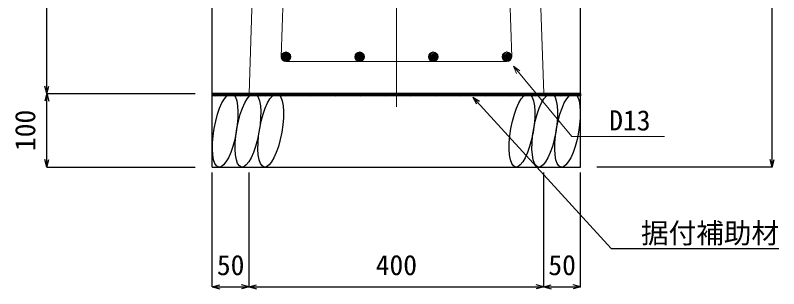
# Model space of a CAD drawing. Units: millimetres, scale not verified. Extents: x -9755 to 16726, y -7413 to 4835.
# Drawn here: x -6582 to -5545, y -225 to 146 of the extents above; entities that cross this region are included whole.
import ezdxf
from ezdxf.enums import TextEntityAlignment as Align

# ---------------------------------------------------------------- set-up
doc = ezdxf.new("R2010")
doc.units = ezdxf.units.MM
doc.header["$LTSCALE"] = 15
doc.linetypes.add('CHAIN2', pattern=[12, 9, -1, 1, -1])
doc.layers.add('0-1_ブロック', color=2, linetype='Continuous', lineweight=18)
doc.layers.add('0-A', color=7, linetype='Continuous', lineweight=18)
for name, color, linetype in [('0-3_鉄筋', 7, 'Continuous'), ('0-5_ｼﾞｮｲﾝﾄ詳細図', 7, 'Continuous'), ('0-6_寸法', 4, 'Continuous'), ('0-B', 4, 'Continuous')]:
    doc.layers.add(name, color=color, linetype=linetype)
doc.styles.add('ＭＳ ゴシック', font='')
doc.styles.get('ＭＳ ゴシック').set_extended_font_data('MS Gothic')

msp = doc.modelspace()

# ---------------------------------------------------------------- linework, layer by layer
at = {"layer": '0-1_ブロック', "color": 7, "linetype": 'CHAIN2'}
msp.add_line((-6064.2, 517.02), (-6064.2, 9.91), dxfattribs=at)
at = {"layer": '0-1_ブロック', "color": 3}
for p, q in [((-6254.2, 339.91), (-6264.2, 39.91)), ((-5874.2, 339.91), (-5864.2, 39.91)), ((-6264.2, 39.91), (-5864.2, 39.91))]:
    msp.add_line(p, q, dxfattribs=at)
at = {"layer": '0-1_ブロック'}
for p, q in [((-6212.37, 339.91), (-6220.7, 89.91)), ((-5916.03, 339.91), (-5907.7, 89.91)), ((-6214.2, 83.41), (-5914.2, 83.41))]:
    msp.add_line(p, q, dxfattribs=at)
at = {"layer": '0-1_ブロック', "color": 7}
for p, q in [((-6219.5, 93.67), (-6210.44, 84.61)), ((-6218.5, 94.78), (-6209.32, 85.61)), ((-6217.24, 95.65), (-6208.45, 86.87)), ((-6215.7, 96.23), (-6207.87, 88.41)), ((-6213.74, 96.39), (-6207.72, 90.37)), ((-6119.5, 93.67), (-6110.44, 84.61)), ((-6118.5, 94.78), (-6109.32, 85.61)), ((-6117.24, 95.65), (-6108.45, 86.87)), ((-6115.7, 96.23), (-6107.87, 88.41)), ((-6113.74, 96.39), (-6107.72, 90.37)), ((-6014.66, 96.39), (-6020.68, 90.37)), ((-6012.7, 96.23), (-6020.52, 88.41)), ((-6011.16, 95.65), (-6019.94, 86.87)), ((-6009.9, 94.78), (-6019.08, 85.61)), ((-6008.9, 93.67), (-6017.96, 84.61)), ((-5914.66, 96.39), (-5920.68, 90.37)), ((-5912.7, 96.23), (-5920.52, 88.41)), ((-5911.16, 95.65), (-5919.94, 86.87)), ((-5909.9, 94.78), (-5919.08, 85.61)), ((-5908.9, 93.67), (-5917.96, 84.61)), ((-6220.66, 90.59), (-6213.52, 83.44)), ((-6220.5, 88.3), (-6215.8, 83.61)), ((-6220.25, 92.29), (-6211.81, 83.86)), ((-6120.66, 90.59), (-6113.52, 83.44)), ((-6120.5, 88.3), (-6115.8, 83.61)), ((-6120.25, 92.29), (-6111.81, 83.86)), ((-6008.15, 92.29), (-6016.59, 83.86)), ((-6007.74, 90.59), (-6014.88, 83.44)), ((-6007.9, 88.3), (-6012.6, 83.61)), ((-5908.15, 92.29), (-5916.58, 83.86)), ((-5907.73, 90.59), (-5914.88, 83.44)), ((-5907.9, 88.3), (-5912.59, 83.61))]:
    msp.add_line(p, q, dxfattribs=at)
at = {"layer": '0-1_ブロック'}
for centre in [(-6214.2, 89.91), (-6114.2, 89.91), (-6014.2, 89.91), (-5914.2, 89.91)]:
    msp.add_circle(centre, 6.5, dxfattribs=at)
at = {"layer": '0-3_鉄筋'}
for p, q in [((-6314.2, 39.91), (-6314.2, 439.91)), ((-5814.2, 39.91), (-5814.2, 439.91))]:
    msp.add_line(p, q, dxfattribs=at)
at = {"layer": '0-5_ｼﾞｮｲﾝﾄ詳細図'}
for p, q in [((-6314.2, -60.09), (-6314.2, 39.91)), ((-5814.2, 39.91), (-6314.2, 39.91)), ((-5814.2, -60.09), (-5814.2, 39.91)), ((-6314.2, -60.09), (-5814.2, -60.09))]:
    msp.add_line(p, q, dxfattribs=at)
for centre in [(-6296.68, -10.08), (-6265.78, -10.08), (-6234.87, -10.08), (-5893.72, -10.08), (-5862.82, -10.08), (-5831.91, -10.08)]:
    msp.add_ellipse(centre, major_axis=(8.81, 49.96), ratio=0.3, dxfattribs=at)
at = {"layer": '0-6_寸法'}
for p, q in [((-6538.75, 39.91), (-6538.75, 489.91)), ((-5554.29, 39.91), (-5554.29, 489.91)), ((-5554.29, -60.09), (-5554.29, 489.91)), ((-6538.75, 39.91), (-6541.47, 50.05)), ((-6538.75, 39.91), (-6536.03, 50.05)), ((-6538.75, 39.91), (-6541.47, 29.76)), ((-6538.75, -60.09), (-6538.75, 39.91)), ((-6538.75, 39.91), (-6536.03, 29.76)), ((-6538.75, 39.91), (-6337.35, 39.91)), ((-6538.75, -60.09), (-6541.47, -49.95)), ((-6538.75, -60.09), (-6536.03, -49.95)), ((-5554.29, -60.09), (-5557.01, -49.95)), ((-5554.29, -60.09), (-5551.57, -49.95)), ((-6538.75, -60.09), (-6337.35, -60.09)), ((-5554.29, -60.09), (-5792.31, -60.09)), ((-6314.2, -222.64), (-6314.2, -67.49)), ((-6264.2, -222.64), (-6264.2, -67.49)), ((-6264.2, -222.64), (-6264.2, -67.49)), ((-5864.2, -222.64), (-5864.2, -67.49)), ((-5814.2, -222.64), (-5814.2, -67.49)), ((-6314.2, -222.64), (-6304.06, -219.92)), ((-6314.2, -222.64), (-6264.2, -222.64)), ((-6314.2, -222.64), (-6304.06, -225.36)), ((-6264.2, -222.64), (-6274.34, -219.92)), ((-6264.2, -222.64), (-6274.34, -225.36)), ((-6264.2, -222.64), (-6254.06, -219.92)), ((-6264.2, -222.64), (-6254.06, -219.92)), ((-6264.2, -222.64), (-6254.06, -225.36)), ((-6264.2, -222.64), (-5864.2, -222.64)), ((-6264.2, -222.64), (-6254.06, -225.36)), ((-5864.2, -222.64), (-5874.34, -219.92)), ((-5864.2, -222.64), (-5874.34, -225.36)), ((-5864.2, -222.64), (-5854.06, -219.92)), ((-5864.2, -222.64), (-5814.2, -222.64)), ((-5864.2, -222.64), (-5854.06, -225.36)), ((-5814.2, -222.64), (-5824.34, -219.92)), ((-5814.2, -222.64), (-5824.34, -225.36))]:
    msp.add_line(p, q, dxfattribs=at)
at = {"layer": '0-A'}
for p, q in [((-5905.4, 76.89), (-5901.02, 67.35)), ((-5826.23, -18.55), (-5700.11, -18.55))]:
    msp.add_line(p, q, dxfattribs=at)
msp.add_lwpolyline([(-5826.23, -18.55), (-5905.4, 76.89), (-5896.84, 70.82)], dxfattribs=at)
at = {"layer": '0-B'}
for p, q in [((-6314.2, 36.8), (-6311.09, 39.91)), ((-6314.2, 38.92), (-6313.21, 39.91)), ((-6312.17, 36.71), (-6308.97, 39.91)), ((-6310.05, 36.71), (-6306.85, 39.91)), ((-6307.93, 36.71), (-6304.73, 39.91)), ((-6305.81, 36.71), (-6302.61, 39.91)), ((-6303.68, 36.71), (-6300.48, 39.91)), ((-6301.56, 36.71), (-6298.36, 39.91)), ((-6299.44, 36.71), (-6296.24, 39.91)), ((-6297.32, 36.71), (-6294.12, 39.91)), ((-6295.2, 36.71), (-6292, 39.91)), ((-6293.08, 36.71), (-6289.88, 39.91)), ((-6290.96, 36.71), (-6287.76, 39.91)), ((-6288.83, 36.71), (-6285.63, 39.91)), ((-6286.71, 36.71), (-6283.51, 39.91)), ((-6284.59, 36.71), (-6281.39, 39.91)), ((-6282.47, 36.71), (-6279.27, 39.91)), ((-6280.35, 36.71), (-6277.15, 39.91)), ((-6278.23, 36.71), (-6275.03, 39.91)), ((-6276.11, 36.71), (-6272.91, 39.91)), ((-6273.99, 36.71), (-6270.79, 39.91)), ((-6271.86, 36.71), (-6268.66, 39.91)), ((-6269.74, 36.71), (-6266.54, 39.91)), ((-6267.62, 36.71), (-6264.42, 39.91)), ((-6265.5, 36.71), (-6262.3, 39.91)), ((-6263.38, 36.71), (-6260.18, 39.91)), ((-6261.26, 36.71), (-6258.06, 39.91)), ((-6259.14, 36.71), (-6255.94, 39.91)), ((-6257.01, 36.71), (-6253.81, 39.91)), ((-6254.89, 36.71), (-6251.69, 39.91)), ((-6252.77, 36.71), (-6249.57, 39.91)), ((-6250.65, 36.71), (-6247.45, 39.91)), ((-6248.53, 36.71), (-6245.33, 39.91)), ((-6246.41, 36.71), (-6243.21, 39.91)), ((-6244.29, 36.71), (-6241.09, 39.91)), ((-6242.17, 36.71), (-6238.97, 39.91)), ((-6240.04, 36.71), (-6236.84, 39.91)), ((-6237.92, 36.71), (-6234.72, 39.91)), ((-6235.8, 36.71), (-6232.6, 39.91)), ((-6233.68, 36.71), (-6230.48, 39.91)), ((-6231.56, 36.71), (-6228.36, 39.91)), ((-6229.44, 36.71), (-6226.24, 39.91)), ((-6227.32, 36.71), (-6224.12, 39.91)), ((-6225.19, 36.71), (-6221.99, 39.91)), ((-6223.07, 36.71), (-6219.87, 39.91)), ((-6220.95, 36.71), (-6217.75, 39.91)), ((-6218.83, 36.71), (-6215.63, 39.91)), ((-6216.71, 36.71), (-6213.51, 39.91)), ((-6214.59, 36.71), (-6211.39, 39.91)), ((-6212.47, 36.71), (-6209.27, 39.91)), ((-6210.35, 36.71), (-6207.15, 39.91)), ((-6208.22, 36.71), (-6205.02, 39.91)), ((-6206.1, 36.71), (-6202.9, 39.91)), ((-6203.98, 36.71), (-6200.78, 39.91)), ((-6201.86, 36.71), (-6198.66, 39.91)), ((-6199.74, 36.71), (-6196.54, 39.91)), ((-6197.62, 36.71), (-6194.42, 39.91)), ((-6195.5, 36.71), (-6192.3, 39.91)), ((-6193.38, 36.71), (-6190.18, 39.91)), ((-6191.25, 36.71), (-6188.05, 39.91)), ((-6189.13, 36.71), (-6185.93, 39.91)), ((-6187.01, 36.71), (-6183.81, 39.91)), ((-6184.89, 36.71), (-6181.69, 39.91)), ((-6182.77, 36.71), (-6179.57, 39.91)), ((-6180.65, 36.71), (-6177.45, 39.91)), ((-6178.53, 36.71), (-6175.33, 39.91)), ((-6176.4, 36.71), (-6173.2, 39.91)), ((-6174.28, 36.71), (-6171.08, 39.91)), ((-6172.16, 36.71), (-6168.96, 39.91)), ((-6170.04, 36.71), (-6166.84, 39.91)), ((-6167.92, 36.71), (-6164.72, 39.91)), ((-6165.8, 36.71), (-6162.6, 39.91)), ((-6163.68, 36.71), (-6160.48, 39.91)), ((-6161.56, 36.71), (-6158.36, 39.91)), ((-6159.43, 36.71), (-6156.23, 39.91)), ((-6157.31, 36.71), (-6154.11, 39.91)), ((-6155.19, 36.71), (-6151.99, 39.91)), ((-6153.07, 36.71), (-6149.87, 39.91)), ((-6150.95, 36.71), (-6147.75, 39.91)), ((-6148.83, 36.71), (-6145.63, 39.91)), ((-6146.71, 36.71), (-6143.51, 39.91)), ((-6144.58, 36.71), (-6141.38, 39.91)), ((-6142.46, 36.71), (-6139.26, 39.91)), ((-6140.34, 36.71), (-6137.14, 39.91)), ((-6138.22, 36.71), (-6135.02, 39.91)), ((-6136.1, 36.71), (-6132.9, 39.91)), ((-6133.98, 36.71), (-6130.78, 39.91)), ((-6131.86, 36.71), (-6128.66, 39.91)), ((-6129.74, 36.71), (-6126.54, 39.91)), ((-6127.61, 36.71), (-6124.41, 39.91)), ((-6125.49, 36.71), (-6122.29, 39.91)), ((-6123.37, 36.71), (-6120.17, 39.91)), ((-6121.25, 36.71), (-6118.05, 39.91)), ((-6119.13, 36.71), (-6115.93, 39.91)), ((-6117.01, 36.71), (-6113.81, 39.91)), ((-6114.89, 36.71), (-6111.69, 39.91)), ((-6112.76, 36.71), (-6109.56, 39.91)), ((-6110.64, 36.71), (-6107.44, 39.91)), ((-6108.52, 36.71), (-6105.32, 39.91)), ((-6106.4, 36.71), (-6103.2, 39.91)), ((-6104.28, 36.71), (-6101.08, 39.91)), ((-6102.16, 36.71), (-6098.96, 39.91)), ((-6100.04, 36.71), (-6096.84, 39.91)), ((-6097.92, 36.71), (-6094.72, 39.91)), ((-6095.79, 36.71), (-6092.59, 39.91)), ((-6093.67, 36.71), (-6090.47, 39.91)), ((-6091.55, 36.71), (-6088.35, 39.91)), ((-6089.43, 36.71), (-6086.23, 39.91)), ((-6087.31, 36.71), (-6084.11, 39.91)), ((-6085.19, 36.71), (-6081.99, 39.91)), ((-6083.07, 36.71), (-6079.87, 39.91)), ((-6080.95, 36.71), (-6077.75, 39.91)), ((-6078.82, 36.71), (-6075.62, 39.91)), ((-6076.7, 36.71), (-6073.5, 39.91)), ((-6074.58, 36.71), (-6071.38, 39.91)), ((-6072.46, 36.71), (-6069.26, 39.91)), ((-6070.34, 36.71), (-6067.14, 39.91)), ((-6068.22, 36.71), (-6065.02, 39.91)), ((-6066.1, 36.71), (-6062.9, 39.91)), ((-6063.97, 36.71), (-6060.77, 39.91)), ((-6061.85, 36.71), (-6058.65, 39.91)), ((-6059.73, 36.71), (-6056.53, 39.91)), ((-6057.61, 36.71), (-6054.41, 39.91)), ((-6055.49, 36.71), (-6052.29, 39.91)), ((-6053.37, 36.71), (-6050.17, 39.91)), ((-6051.25, 36.71), (-6048.05, 39.91)), ((-6049.13, 36.71), (-6045.93, 39.91)), ((-6047, 36.71), (-6043.8, 39.91)), ((-6044.88, 36.71), (-6041.68, 39.91)), ((-6042.76, 36.71), (-6039.56, 39.91)), ((-6040.64, 36.71), (-6037.44, 39.91)), ((-6038.52, 36.71), (-6035.32, 39.91)), ((-6036.4, 36.71), (-6033.2, 39.91)), ((-6034.28, 36.71), (-6031.08, 39.91)), ((-6032.15, 36.71), (-6028.95, 39.91)), ((-6030.03, 36.71), (-6026.83, 39.91)), ((-6027.91, 36.71), (-6024.71, 39.91)), ((-6025.79, 36.71), (-6022.59, 39.91)), ((-6023.67, 36.71), (-6020.47, 39.91)), ((-6021.55, 36.71), (-6018.35, 39.91)), ((-6019.43, 36.71), (-6016.23, 39.91)), ((-6017.31, 36.71), (-6014.11, 39.91)), ((-6015.18, 36.71), (-6011.98, 39.91)), ((-6013.06, 36.71), (-6009.86, 39.91)), ((-6010.94, 36.71), (-6007.74, 39.91)), ((-6008.82, 36.71), (-6005.62, 39.91)), ((-6006.7, 36.71), (-6003.5, 39.91)), ((-6004.58, 36.71), (-6001.38, 39.91)), ((-6002.46, 36.71), (-5999.26, 39.91)), ((-6000.33, 36.71), (-5997.13, 39.91)), ((-5998.21, 36.71), (-5995.01, 39.91)), ((-5996.09, 36.71), (-5992.89, 39.91)), ((-5993.97, 36.71), (-5990.77, 39.91)), ((-5991.85, 36.71), (-5988.65, 39.91)), ((-5989.73, 36.71), (-5986.53, 39.91)), ((-5987.61, 36.71), (-5984.41, 39.91)), ((-5985.49, 36.71), (-5982.29, 39.91)), ((-5983.36, 36.71), (-5980.16, 39.91)), ((-5981.24, 36.71), (-5978.04, 39.91)), ((-5979.12, 36.71), (-5975.92, 39.91)), ((-5977, 36.71), (-5973.8, 39.91)), ((-5974.88, 36.71), (-5971.68, 39.91)), ((-5972.76, 36.71), (-5969.56, 39.91)), ((-5970.64, 36.71), (-5967.44, 39.91)), ((-5968.52, 36.71), (-5965.32, 39.91)), ((-5966.39, 36.71), (-5963.19, 39.91)), ((-5964.27, 36.71), (-5961.07, 39.91)), ((-5962.15, 36.71), (-5958.95, 39.91)), ((-5960.4, 35.09), (-5772.72, -170.54)), ((-5960.4, 35.09), (-5955.57, 25.77)), ((-5960.4, 35.09), (-5951.56, 29.43)), ((-5960.03, 36.71), (-5956.83, 39.91)), ((-5957.91, 36.71), (-5954.71, 39.91)), ((-5955.79, 36.71), (-5952.59, 39.91)), ((-5953.67, 36.71), (-5950.47, 39.91)), ((-5951.54, 36.71), (-5948.34, 39.91)), ((-5949.42, 36.71), (-5946.22, 39.91)), ((-5947.3, 36.71), (-5944.1, 39.91)), ((-5945.18, 36.71), (-5941.98, 39.91)), ((-5943.06, 36.71), (-5939.86, 39.91)), ((-5940.94, 36.71), (-5937.74, 39.91)), ((-5938.82, 36.71), (-5935.62, 39.91)), ((-5936.7, 36.71), (-5933.5, 39.91)), ((-5934.57, 36.71), (-5931.37, 39.91)), ((-5932.45, 36.71), (-5929.25, 39.91)), ((-5930.33, 36.71), (-5927.13, 39.91)), ((-5928.21, 36.71), (-5925.01, 39.91)), ((-5926.09, 36.71), (-5922.89, 39.91)), ((-5923.97, 36.71), (-5920.77, 39.91)), ((-5921.85, 36.71), (-5918.65, 39.91)), ((-5919.72, 36.71), (-5916.52, 39.91)), ((-5917.6, 36.71), (-5914.4, 39.91)), ((-5915.48, 36.71), (-5912.28, 39.91)), ((-5913.36, 36.71), (-5910.16, 39.91)), ((-5911.24, 36.71), (-5908.04, 39.91)), ((-5909.12, 36.71), (-5905.92, 39.91)), ((-5907, 36.71), (-5903.8, 39.91)), ((-5904.88, 36.71), (-5901.68, 39.91)), ((-5902.75, 36.71), (-5899.55, 39.91)), ((-5900.63, 36.71), (-5897.43, 39.91)), ((-5898.51, 36.71), (-5895.31, 39.91)), ((-5896.39, 36.71), (-5893.19, 39.91)), ((-5894.27, 36.71), (-5891.07, 39.91)), ((-5892.15, 36.71), (-5888.95, 39.91)), ((-5890.03, 36.71), (-5886.83, 39.91)), ((-5887.9, 36.71), (-5884.7, 39.91)), ((-5885.78, 36.71), (-5882.58, 39.91)), ((-5883.66, 36.71), (-5880.46, 39.91)), ((-5881.54, 36.71), (-5878.34, 39.91)), ((-5879.42, 36.71), (-5876.22, 39.91)), ((-5877.3, 36.71), (-5874.1, 39.91)), ((-5875.18, 36.71), (-5871.98, 39.91)), ((-5873.06, 36.71), (-5869.86, 39.91)), ((-5870.93, 36.71), (-5867.73, 39.91)), ((-5868.81, 36.71), (-5865.61, 39.91)), ((-5866.69, 36.71), (-5863.49, 39.91)), ((-5864.57, 36.71), (-5861.37, 39.91)), ((-5862.45, 36.71), (-5859.25, 39.91)), ((-5860.33, 36.71), (-5857.13, 39.91)), ((-5858.21, 36.71), (-5855.01, 39.91)), ((-5856.09, 36.71), (-5852.89, 39.91)), ((-5853.96, 36.71), (-5850.76, 39.91)), ((-5851.84, 36.71), (-5848.64, 39.91)), ((-5849.72, 36.71), (-5846.52, 39.91)), ((-5847.6, 36.71), (-5844.4, 39.91)), ((-5845.48, 36.71), (-5842.28, 39.91)), ((-5843.36, 36.71), (-5840.16, 39.91)), ((-5841.24, 36.71), (-5838.04, 39.91)), ((-5839.11, 36.71), (-5835.91, 39.91)), ((-5836.99, 36.71), (-5833.79, 39.91)), ((-5834.87, 36.71), (-5831.67, 39.91)), ((-5832.75, 36.71), (-5829.55, 39.91)), ((-5830.63, 36.71), (-5827.43, 39.91)), ((-5828.51, 36.71), (-5825.31, 39.91)), ((-5826.39, 36.71), (-5823.19, 39.91)), ((-5824.27, 36.71), (-5821.07, 39.91)), ((-5822.14, 36.71), (-5818.94, 39.91)), ((-5820.02, 36.71), (-5816.82, 39.91)), ((-5817.9, 36.71), (-5814.7, 39.91)), ((-5815.78, 36.71), (-5814.2, 38.29)), ((-5772.72, -170.54), (-5545.19, -170.54))]:
    msp.add_line(p, q, dxfattribs=at)
msp.add_lwpolyline([(-6314.2, 39.91), (-5814.2, 39.91), (-5814.2, 36.71), (-6314.2, 36.71)], close=True, dxfattribs=at)

# ---------------------------------------------------------------- texts
at = {"layer": '0-6_寸法', "style": 'ＭＳ ゴシック'}
msp.add_text('100', height=27.49, rotation=90, dxfattribs=at).set_placement((-6546.25, -38.22), align=Align.BOTTOM_LEFT)
for s, p in [('50', (-6307.95, -215.14)), ('400', (-6092.32, -215.14)), ('50', (-5857.95, -215.14))]:
    msp.add_text(s, height=27.49, dxfattribs=at).set_placement(p, align=Align.BOTTOM_LEFT)
at = {"layer": '0-A', "color": 4, "style": 'ＭＳ ゴシック'}
msp.add_text('D13', height=27.49, dxfattribs=at).set_placement((-5775.34, -18.52), align=Align.BOTTOM_LEFT)
at = {"layer": '0-B', "style": 'ＭＳ ゴシック'}
msp.add_text('据付補助材', height=27.49, dxfattribs=at).set_placement((-5732.27, -171.8), align=Align.BOTTOM_LEFT)

doc.saveas('drawing.dxf')
